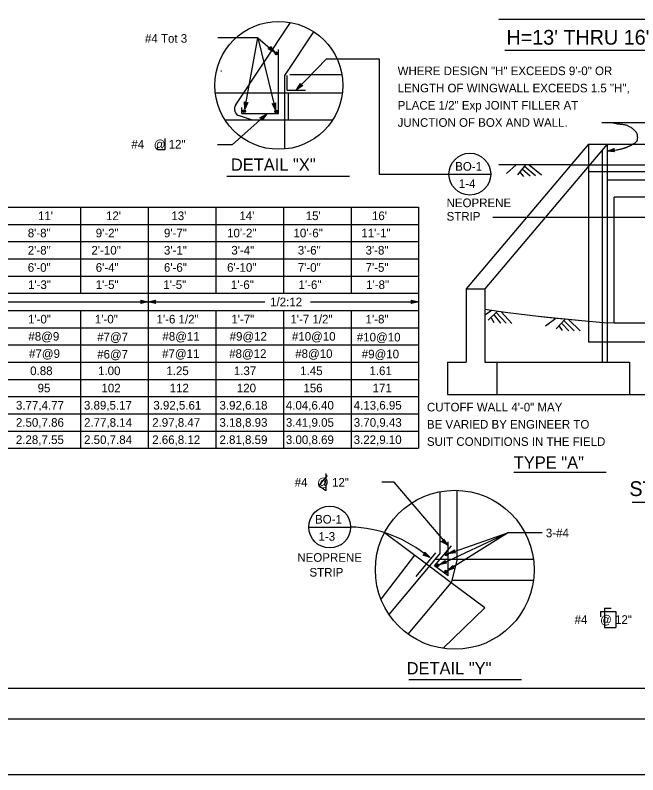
# Model space of a CAD drawing. Extents: x -894 to 866, y -476 to 714.
# Drawn here: x -303 to 203, y -476 to 141 of the extents above; entities that cross this region are included whole.
import ezdxf

# ---------------------------------------------------------------- set-up
doc = ezdxf.new("R2010")
doc.units = 0
for name, color, linetype in [('10 Sheet Format', 7, 'Continuous'), ('56 Stage 3 Anno', 7, 'Continuous'), ('57 Undefined', 7, 'Continuous'), ('60 Nongeo Data', 7, 'Continuous')]:
    doc.layers.add(name, color=color, linetype=linetype)

msp = doc.modelspace()

# ---------------------------------------------------------------- linework, layer by layer
at = {"layer": '10 Sheet Format'}
for p, q in [((-438.75, -406.04), (199.07, -406.04)), ((198.77, -406.04), (811.55, -406.04)), ((-863.43, -431.04), (836.58, -431.04))]:
    msp.add_line(p, q, dxfattribs=at)
for points in [[(-894.04, 713.56), (865.96, 713.56), (865.96, -476.44), (-894.04, -476.44)], [(-863.43, -431.04), (836.58, -431.04), (836.58, 668.96), (-863.43, 668.96)]]:
    msp.add_lwpolyline(points, close=True, dxfattribs=at)
at = {"layer": '56 Stage 3 Anno'}
for p, q in [((-105.8, 122.62), (-138.39, 122.62)), ((-116.31, 64.52), (-105.8, 122.62)), ((-105.8, 122.62), (-91.35, 63.73)), ((-105.8, 122.62), (-91.87, 110.79)), ((-97.31, 113.66), (-95.84, 114.16)), ((-91.87, 110.79), (-97.31, 113.66)), ((-97.31, 113.66), (-97.31, 113.66)), ((-92.94, 111.69), (-96.9, 113.78)), ((-93.98, 112.58), (-96.54, 113.93)), ((-95.03, 113.47), (-96.12, 114.05)), ((-95.84, 114.16), (-95.58, 115.69)), ((-95.79, 114.48), (-95.03, 113.47)), ((-95.7, 114.86), (-93.98, 112.58)), ((-95.64, 115.28), (-92.92, 111.68)), ((-95.58, 115.69), (-95.58, 115.69)), ((-95.58, 115.69), (-91.87, 110.79)), ((-91.87, 110.79), (-91.87, 110.79)), ((-74.45, 80.4), (-49.97, 105.56)), ((-49.97, 105.56), (-7.26, 105.56)), ((-7.26, 105.56), (-7.26, 11.83)), ((-74.45, 80.4), (-71.22, 85.63)), ((-69.31, 83.77), (-74.45, 80.4)), ((-74.45, 80.4), (-74.45, 80.4)), ((-73.49, 81.4), (-71.13, 85.21)), ((-69.72, 83.86), (-73.49, 81.39)), ((-72.53, 82.38), (-71.01, 84.84)), ((-70.14, 83.94), (-72.53, 82.38)), ((-71.56, 83.37), (-70.91, 84.42)), ((-70.51, 84.06), (-71.56, 83.37)), ((-71.22, 85.63), (-71.22, 85.63)), ((-71.22, 85.63), (-70.83, 84.13)), ((-70.83, 84.13), (-69.31, 83.77)), ((-69.31, 83.77), (-69.31, 83.77)), ((-116.31, 64.52), (-116.55, 70.66)), ((-116.55, 70.66), (-116.55, 70.66)), ((-116.55, 70.66), (-115.39, 69.64)), ((-113.93, 70.18), (-116.31, 64.52)), ((-116.07, 65.89), (-116.24, 70.36)), ((-114.31, 70.04), (-116.07, 65.88)), ((-115.82, 67.24), (-115.93, 70.13)), ((-114.71, 69.87), (-115.82, 67.24)), ((-115.57, 68.6), (-115.62, 69.83)), ((-115.08, 69.76), (-115.57, 68.6)), ((-115.39, 69.64), (-113.93, 70.18)), ((-113.93, 70.18), (-113.93, 70.18)), ((-91.35, 63.73), (-94.07, 69.24)), ((-94.07, 69.24), (-94.07, 69.24)), ((-94.07, 69.24), (-92.59, 68.78)), ((-91.68, 65.08), (-93.67, 69.1)), ((-92, 66.41), (-93.29, 69.01)), ((-92.33, 67.76), (-92.88, 68.87)), ((-92.59, 68.78), (-91.48, 69.88)), ((-92.36, 69.02), (-92.33, 67.76)), ((-92.06, 69.27), (-92, 66.41)), ((-91.77, 69.58), (-91.68, 65.07)), ((-91.48, 69.88), (-91.48, 69.88)), ((-91.48, 69.88), (-91.35, 63.73)), ((-116.31, 64.52), (-116.31, 64.52)), ((-91.35, 63.73), (-91.35, 63.73)), ((-98.71, 60.58), (-126.82, 35.6)), ((-104.08, 57.59), (-98.71, 60.58)), ((-102.59, 57.12), (-104.08, 57.59)), ((-104.08, 57.59), (-104.08, 57.59)), ((-103.68, 57.47), (-99.74, 59.66)), ((-103.27, 57.36), (-100.77, 58.74)), ((-102.91, 57.22), (-101.81, 57.83)), ((-102.31, 55.6), (-102.59, 57.12)), ((-101.81, 57.83), (-102.53, 56.82)), ((-100.77, 58.74), (-102.47, 56.4)), ((-99.74, 59.65), (-102.37, 56.02)), ((-98.71, 60.58), (-102.31, 55.6)), ((-102.31, 55.6), (-102.31, 55.6)), ((-98.71, 60.58), (-98.71, 60.58)), ((173.86, 53.83), (192.48, 53.83)), ((192.48, 53.83), (284.84, 53.83)), ((-126.82, 35.6), (-138.74, 35.6)), ((178.18, 30.54), (183.98, 32.58)), ((179.56, 30.71), (183.79, 32.2)), ((180.92, 30.87), (183.65, 31.83)), ((182.29, 31.04), (183.46, 31.45)), ((183.55, 30.91), (182.29, 31.04)), ((183.98, 32.58), (183.34, 31.16)), ((183.34, 31.16), (184.3, 29.93)), ((183.98, 32.58), (183.98, 32.58)), ((184.3, 29.93), (178.18, 30.54)), ((178.18, 30.54), (178.18, 30.54)), ((184.04, 30.26), (179.55, 30.71)), ((183.76, 30.59), (180.92, 30.87)), ((184.3, 29.93), (184.3, 29.93)), ((-7.26, 11.83), (49.61, 11.83)), ((85.3, -23.27), (255.59, -23.27)), ((-433.36, -92.03), (-100.09, -92.03)), ((-200.24, -92.03), (-201.04, -90.69)), ((-201.04, -90.69), (-201.04, -90.69)), ((-201.04, -90.69), (-195.04, -92.03)), ((-195.04, -92.03), (-201.04, -93.36)), ((-201.04, -93.36), (-200.24, -92.03)), ((-200.82, -91.05), (-196.42, -92.03)), ((-196.43, -92.04), (-200.8, -93)), ((-197.8, -92.03), (-200.63, -92.66)), ((-200.59, -91.41), (-197.8, -92.03)), ((-200.41, -91.76), (-199.18, -92.03)), ((-199.18, -92.03), (-200.39, -92.3)), ((-195.04, -92.03), (-189.04, -90.7)), ((-195.04, -92.03), (-189.04, -90.7)), ((-189.04, -93.37), (-195.04, -92.03)), ((-195.04, -92.03), (-195.04, -92.03)), ((-189.04, -93.37), (-195.04, -92.03)), ((-195.04, -92.03), (-195.04, -92.03)), ((-195.04, -92.03), (-195.04, -92.03)), ((-189.26, -93.02), (-193.66, -92.03)), ((-189.26, -93.02), (-193.66, -92.03)), ((-193.65, -92.03), (-189.27, -91.06)), ((-193.65, -92.03), (-189.27, -91.06)), ((-192.28, -92.04), (-189.45, -91.41)), ((-192.28, -92.04), (-189.45, -91.41)), ((-189.49, -92.66), (-192.28, -92.04)), ((-189.49, -92.66), (-192.28, -92.04)), ((-190.9, -92.04), (-189.69, -91.77)), ((-190.9, -92.04), (-189.69, -91.77)), ((-189.67, -92.31), (-190.9, -92.04)), ((-189.67, -92.31), (-190.9, -92.04)), ((-189.04, -90.7), (-189.84, -92.03)), ((-189.04, -90.7), (-189.84, -92.03)), ((-189.84, -92.03), (-189.04, -93.37)), ((-189.84, -92.03), (-189.04, -93.37)), ((-189.04, -90.7), (-189.04, -90.7)), ((-189.04, -90.7), (-189.04, -90.7)), ((-62.93, -92.03), (24.96, -92.03)), ((19.76, -92.03), (18.96, -90.69)), ((18.96, -90.69), (18.96, -90.69)), ((18.96, -90.69), (24.96, -92.03)), ((24.96, -92.03), (18.96, -93.36)), ((18.96, -93.36), (19.76, -92.03)), ((19.18, -91.05), (23.58, -92.03)), ((23.57, -92.04), (19.2, -93)), ((22.2, -92.03), (19.37, -92.66)), ((19.41, -91.41), (22.2, -92.03)), ((19.59, -91.76), (20.82, -92.03)), ((20.82, -92.03), (19.61, -92.3)), ((24.96, -92.03), (24.96, -92.03)), ((-201.04, -93.36), (-201.04, -93.36)), ((-189.04, -93.37), (-189.04, -93.37)), ((-189.04, -93.37), (-189.04, -93.37)), ((18.96, -93.36), (18.96, -93.36)), ((4.95, -238.52), (-5.05, -238.52)), ((48.71, -289.77), (4.95, -238.52)), ((41.38, -305.91), (97.96, -279.56)), ((97.96, -279.56), (125.34, -279.56)), ((43.36, -286.74), (44.85, -286.29)), ((48.71, -289.77), (43.36, -286.74)), ((43.36, -286.74), (43.36, -286.74)), ((47.68, -288.84), (43.78, -286.63)), ((46.66, -287.92), (44.14, -286.49)), ((45.64, -286.99), (44.56, -286.38)), ((44.85, -286.29), (45.15, -284.76)), ((44.91, -285.97), (45.64, -286.99)), ((45.01, -285.59), (46.66, -287.92)), ((45.08, -285.17), (47.69, -288.85)), ((45.15, -284.76), (45.15, -284.76)), ((45.15, -284.76), (48.71, -289.77)), ((48.71, -289.77), (48.71, -289.77)), ((30, -297.1), (30.05, -295.54)), ((30.04, -295.95), (33.21, -299.17)), ((30.04, -296.38), (32.05, -298.42)), ((30.05, -295.54), (30.05, -295.54)), ((30.05, -295.54), (34.36, -299.92)), ((48.79, -296.82), (54.01, -293.57)), ((54.89, -296.09), (48.79, -296.82)), ((54.57, -295.83), (50.09, -296.36)), ((50.1, -296.35), (53.91, -293.99)), ((51.4, -295.9), (53.85, -294.38)), ((54.23, -295.57), (51.4, -295.9)), ((52.7, -295.45), (53.75, -294.79)), ((53.95, -295.3), (52.7, -295.45)), ((54.01, -293.57), (53.69, -295.09)), ((53.69, -295.09), (54.89, -296.09)), ((54.01, -293.57), (54.01, -293.57)), ((54.89, -296.09), (54.89, -296.09)), ((28.6, -297.78), (30, -297.1)), ((34.36, -299.92), (28.6, -297.78)), ((28.6, -297.78), (28.6, -297.78)), ((33.19, -299.17), (29, -297.6)), ((32.05, -298.42), (29.33, -297.41)), ((30.89, -297.67), (29.73, -297.23)), ((30, -296.77), (30.89, -297.67)), ((34.36, -299.92), (34.36, -299.92)), ((41.53, -305.85), (46.41, -302.11)), ((42.79, -305.26), (46.35, -302.54)), ((46.41, -302.11), (46.24, -303.66)), ((46.41, -302.11), (46.41, -302.11)), ((48.79, -296.82), (48.79, -296.82)), ((47.54, -304.53), (41.53, -305.85)), ((41.53, -305.85), (41.53, -305.85)), ((47.19, -304.3), (42.78, -305.27)), ((44.04, -304.69), (46.33, -302.93)), ((46.83, -304.08), (44.04, -304.69)), ((45.29, -304.11), (46.27, -303.35)), ((46.52, -303.84), (45.29, -304.11)), ((46.24, -303.66), (47.54, -304.53)), ((47.54, -304.53), (47.54, -304.53)), ((48.29, -310.56), (52.67, -306.26)), ((54.09, -308.52), (48.29, -310.56)), ((49.46, -309.82), (52.66, -306.69)), ((53.71, -308.34), (49.46, -309.83)), ((50.63, -309.1), (52.7, -307.07)), ((53.33, -308.15), (50.63, -309.1)), ((51.8, -308.37), (52.69, -307.5)), ((52.99, -307.95), (51.8, -308.37)), ((52.67, -306.26), (52.67, -306.26)), ((52.67, -306.26), (52.7, -307.81)), ((52.7, -307.81), (54.09, -308.52)), ((54.09, -308.52), (54.09, -308.52)), ((48.29, -310.56), (48.29, -310.56))]:
    msp.add_line(p, q, dxfattribs=at)
msp.add_lwpolyline([(48.77, -296.83), (97.96, -279.56), (48.25, -310.56)], dxfattribs=at)
for centre, radius in [((-88.77, 84.02), 52), ((-135.58, 95.72), 0.1), ((54.37, -309.77), 64.61)]:
    msp.add_circle(centre, radius, dxfattribs=at)
msp.add_arc((-33.16, -376.24), 101.27, 49.2257, 88.4287, dxfattribs=at)
msp.add_open_spline([(178.18, 30.54), (187.07, 31.61), (194, 33.39), (202.71, 38.02), (203.24, 41.75), (202.71, 45.67), (195.42, 51.72), (186.71, 52.43), (182.09, 53.67)], degree=2, dxfattribs=at)
at = {"layer": '57 Undefined'}
for p, q in [((90.28, 137.91), (258.07, 137.91)), ((95.2, 112.65), (244.89, 112.65)), ((-131.13, 10.22), (-31.39, 10.22)), ((49.61, 11.83), (83.61, 11.83)), ((102.3, -230.33), (177.42, -230.33)), ((198.65, -254.7), (405.53, -254.7)), ((-64.38, -275.01), (-30.38, -275.01)), ((172.81, -343.7), (185.25, -343.7)), ((172.81, -343.7), (172.81, -347.91)), ((176.25, -340.89), (176.25, -356.7)), ((176.25, -340.89), (181.47, -340.89)), ((185.25, -343.7), (185.25, -356.7)), ((176.25, -356.7), (185.25, -356.7)), ((16.93, -398.87), (108.56, -398.87))]:
    msp.add_line(p, q, dxfattribs=at)
for points in [[(-181.55, 40.69), (-181.55, 31.69), (-187.55, 31.69), (-187.55, 33.69)], [(-50.45, -231.56), (-50.45, -245.7), (-56.1, -241.47), (-49.13, -233.17)]]:
    msp.add_lwpolyline(points, dxfattribs=at)
for centre in [(66.61, 11.83), (-47.38, -275.01)]:
    msp.add_circle(centre, 17, dxfattribs=at)
at = {"layer": '60 Nongeo Data'}
for p, q in [((-123.84, 68.24), (-79.25, 135.14)), ((-83.95, 92.02), (-60.29, 127.52)), ((-88.95, 61.02), (-88.95, 113.02)), ((-79.84, 92.82), (-37.52, 92.82)), ((-83.95, 32.24), (-83.95, 92.02)), ((-81.95, 80.02), (-81.95, 92.02)), ((-140.43, 78.02), (-37.12, 78.02)), ((-81.95, 80.02), (-66.95, 80.02)), ((-80.95, 56.02), (-80.95, 78.02)), ((-118.95, 61.02), (-118.95, 66.02)), ((-132.59, 56.02), (-44.95, 56.02)), ((-110.95, 56.02), (-120.72, 59.21)), ((-118.95, 61.02), (-88.95, 61.02)), ((163.21, 36.11), (63.58, -81.51)), ((178.43, 36.11), (78.8, -81.51)), ((163.21, 36.11), (553.02, 36.11)), ((163.21, 36.11), (163.21, -124.41)), ((174.28, 31.21), (174.28, -141.01)), ((178.43, 36.11), (178.43, -141.01)), ((149.14, 19.51), (90.22, 19.51)), ((104.28, 19.48), (96.39, 12.46)), ((111.76, 19.43), (105.26, 11.15)), ((114.8, 19.4), (124.77, 11.19)), ((149.14, 19.51), (550.98, 19.51)), ((107.33, 13.53), (110.19, 10.03)), ((109.49, 15.9), (115.58, 10.36)), ((111.12, 18.19), (120.04, 10.85)), ((163.21, 13.97), (350.02, 13.97)), ((327.88, 7.05), (178.43, 7.05)), ((314.04, -6.79), (183.97, -6.79)), ((183.97, -109.19), (183.97, -6.79)), ((-808.4, -15.03), (24.96, -15.03)), ((-250.04, -15.03), (-250.04, -85.03)), ((-195.04, -15.03), (-195.04, -85.03)), ((-140.04, -15.03), (-140.04, -85.03)), ((-85.04, -15.03), (-85.04, -85.03)), ((-30.04, -15.03), (-30.04, -85.03)), ((24.96, -15.03), (24.96, -85.03)), ((-808.4, -29.03), (24.96, -29.03)), ((-808.4, -43.03), (24.96, -43.03)), ((-808.4, -57.03), (24.96, -57.03)), ((-808.4, -71.03), (24.96, -71.03)), ((-657.56, -85.03), (-195.04, -85.03)), ((-195.04, -85.03), (-195.04, -127.03)), ((-195.04, -85.03), (-159.86, -85.03)), ((-159.86, -85.03), (24.96, -85.03)), ((24.96, -85.03), (24.96, -211.03)), ((63.58, -81.51), (63.58, -141.01)), ((63.58, -81.51), (78.8, -81.51)), ((78.8, -81.51), (78.8, -141.01)), ((-808.4, -99.03), (24.96, -99.03)), ((-250.04, -99.03), (-250.04, -211.03)), ((-140.04, -99.03), (-140.04, -211.03)), ((-85.04, -99.03), (-85.04, -211.03)), ((-30.04, -99.03), (-30.04, -211.03)), ((84.16, -99.05), (79.48, -102.47)), ((89.17, -99.66), (81.53, -106.91)), ((83.93, -104.86), (86.25, -108.74)), ((86.41, -102.82), (91.63, -109.18)), ((88.35, -100.8), (96.12, -109.35)), ((92.17, -100.13), (100.85, -109.69)), ((136.68, -105.4), (128.15, -111.63)), ((144.12, -106.17), (136.85, -113.78)), ((141.53, -109.46), (147.05, -115.56)), ((143.37, -107.34), (151.54, -115.51)), ((147.14, -106.49), (156.28, -115.62)), ((314.04, -109.19), (183.97, -109.19)), ((-808.4, -113.03), (24.96, -113.03)), ((139.15, -111.62), (141.65, -115.38)), ((-808.4, -127.03), (24.96, -127.03)), ((-195.04, -127.03), (-195.04, -211.03)), ((163.21, -124.41), (350.02, -124.41)), ((-808.4, -141.03), (24.96, -141.03)), ((48.36, -141.01), (48.36, -167.3)), ((48.36, -141.01), (63.58, -141.01)), ((78.8, -141.01), (196.42, -141.01)), ((88.49, -141.01), (88.49, -167.3)), ((196.42, -141.01), (196.42, -167.3)), ((-808.4, -155.03), (24.96, -155.03)), ((-808.4, -169.03), (24.96, -169.03)), ((48.36, -167.3), (423.62, -167.3)), ((-808.4, -183.03), (24.96, -183.03)), ((-808.4, -197.03), (24.96, -197.03)), ((-808.4, -211.03), (24.96, -211.03)), ((42.42, -296.5), (42.42, -246.27)), ((56.42, -301.27), (56.42, -245.19)), ((33.64, -306.97), (-2.82, -279.7)), ((49.04, -314.74), (49.04, -287.06)), ((22.88, -315.13), (38.84, -296.11)), ((37.98, -306.47), (51.62, -290.21)), ((21.61, -297.97), (-5.68, -333.61)), ((0.88, -346.01), (42.42, -296.5)), ((38.42, -301.27), (118.42, -301.27)), ((56.42, -301.27), (51.42, -320.27)), ((51.42, -320.27), (33.64, -306.97)), ((49.04, -314.74), (37.98, -306.47)), ((16.38, -362.03), (51.42, -320.27)), ((78.69, -340.67), (51.42, -320.27)), ((51.95, -318.27), (118.42, -318.27)), ((78.69, -340.67), (44.51, -373.63))]:
    msp.add_line(p, q, dxfattribs=at)
for points in [[(183.97, -109.19), (175.42, -109.1), (157.65, -107.44), (122.14, -104.01), (97.4, -100.83), (78.8, -98.12)], [(128.83, -104.66), (122.14, -104.01), (97.4, -100.83), (78.8, -98.12)], [(183.97, -109.19), (175.42, -109.1), (157.65, -107.44), (128.83, -104.66)], [(203.34, -109.19), (183.97, -109.19)]]:
    msp.add_lwpolyline(points, dxfattribs=at)
for centre, radius in [((-90.62, 109.97), 1.17), ((-90.62, 109.97), 1.03), ((-90.62, 109.97), 0.891), ((-90.62, 109.97), 0.75), ((-90.62, 109.97), 0.609), ((-90.62, 109.97), 0.469), ((-90.62, 109.97), 0.328), ((-90.62, 109.97), 0.141), ((-116.98, 62.98), 1.17), ((-116.98, 62.98), 1.03), ((-116.98, 62.98), 0.891), ((-116.98, 62.98), 0.75), ((-116.98, 62.98), 0.609), ((-116.98, 62.98), 0.469), ((-116.98, 62.98), 0.328), ((-116.98, 62.98), 0.141), ((-90.85, 62.75), 1.17), ((-90.85, 62.75), 1.03), ((-90.85, 62.75), 0.891), ((-90.85, 62.75), 0.75), ((-90.85, 62.75), 0.609), ((-90.85, 62.75), 0.469), ((-90.85, 62.75), 0.328), ((-90.85, 62.75), 0.141), ((47.68, -297.26), 1.17), ((47.68, -297.26), 1.03), ((47.68, -297.26), 0.891), ((47.68, -297.26), 0.75), ((47.68, -297.26), 0.609), ((47.68, -297.26), 0.469), ((47.68, -297.26), 0.328), ((47.68, -297.26), 0.141), ((40.23, -306.1), 1.17), ((40.23, -306.1), 1.03), ((40.23, -306.1), 0.891), ((40.23, -306.1), 0.75), ((40.23, -306.1), 0.609), ((40.23, -306.1), 0.469), ((40.23, -306.1), 0.328), ((40.23, -306.1), 0.141), ((47.35, -311.32), 1.17), ((47.35, -311.32), 1.03), ((47.35, -311.32), 0.891), ((47.35, -311.32), 0.75), ((47.35, -311.32), 0.609), ((47.35, -311.32), 0.469), ((47.35, -311.32), 0.328), ((47.35, -311.32), 0.141)]:
    msp.add_circle(centre, radius, dxfattribs=at)
msp.add_arc((-118.85, 64.91), 6, 146.30979, 251.89741, dxfattribs=at)

# ---------------------------------------------------------------- texts
at = {"layer": '57 Undefined'}
for s, height, p in [('#4 Tot 3', 7, (-197.62, 118.67)), ("H=13' THRU 16'", 12, (96.39, 117.08)), ('WHERE DESIGN "H" EXCEEDS 9\'-0" OR', 7, (7.88, 92.3)), ('LENGTH OF WINGWALL EXCEEDS 1.5 "H",', 7, (7.88, 78.3)), ('PLACE 1/2" Exp JOINT FILLER AT', 7, (7.88, 64.3)), ('JUNCTION OF BOX AND WALL.', 7, (7.88, 50.3)), ('#4   @ 12"', 7, (-208.65, 32.67)), ('DETAIL "X"', 10, (-127.73, 14.55)), ('BO-1', 7, (54.7, 14.65)), ('1-4', 7, (57.68, 0.67)), ('NEOPRENE', 7, (47.69, -15)), ("12'", 7, (-229.31, -25.53)), ("13'", 7, (-176.12, -25.53)), ("16'", 7, (-13, -25.53)), ("11'", 7, (-284.62, -25.53)), ("14'", 7, (-120.8, -25.53)), ("15'", 7, (-66.9, -25.53)), ('STRIP', 7, (47.69, -25.96)), ('8\'-8"', 7, (-292.94, -39.53)), ('9\'-2"', 7, (-237.66, -39.53)), ('9\'-7"', 7, (-182.18, -39.53)), ('10\'-2"', 7, (-130.81, -39.53)), ('10\'-6"', 7, (-76.8, -39.53)), ('11\'-1"', 7, (-21.67, -39.53)), ('2\'-8"', 7, (-292.91, -53.53)), ('2\'-10"', 7, (-241.13, -53.53)), ('3\'-1"', 7, (-182.18, -53.53)), ('3\'-4"', 7, (-127.37, -53.53)), ('3\'-6"', 7, (-73.33, -53.53)), ('3\'-8"', 7, (-18.21, -53.53)), ('6\'-0"', 7, (-292.94, -67.53)), ('6\'-4"', 7, (-237.66, -67.53)), ('6\'-6"', 7, (-182.18, -67.53)), ('6\'-10"', 7, (-130.81, -67.53)), ('7\'-0"', 7, (-73.33, -67.53)), ('7\'-5"', 7, (-18.18, -67.53)), ('1\'-3"', 7, (-292.71, -81.53)), ('1\'-5"', 7, (-237.71, -81.53)), ('1\'-5"', 7, (-182.71, -81.53)), ('1\'-6"', 7, (-127.71, -81.53)), ('1\'-6"', 7, (-72.71, -81.53)), ('1\'-8"', 7, (-17.71, -81.53)), ('1/2:12', 7, (-95.83, -95.53)), ('1\'-0"', 7, (-292.74, -109.53)), ('1\'-0"', 7, (-238.35, -109.53)), ('1\'-6 1/2"', 7, (-188.19, -109.53)), ('1\'-7"', 7, (-127.37, -109.53)), ('1\'-7 1/2"', 7, (-79.32, -109.53)), ('1\'-8"', 7, (-18.18, -109.53)), ('#8@9 ', 7, (-292.43, -123.53)), ('#7@7 ', 7, (-236.49, -123.98)), ('#8@11', 7, (-183.41, -123.53)), ('#9@12', 7, (-128.73, -123.53)), ('#10@10', 7, (-78.09, -123.53)), ('#10@10 ', 7, (-25.31, -124.16)), ('#7@9', 7, (-291.86, -137.53)), ('#6@7', 7, (-236.47, -138.07)), ('#7@11', 7, (-183.66, -137.54)), ('#8@12', 7, (-129.13, -137.53)), ('#8@10', 7, (-75.42, -137.6)), ('#9@10 ', 7, (-21.28, -137.89)), ('0.88', 7, (-290.97, -151.53)), ('1.00', 7, (-235.77, -151.53)), ('1.25', 7, (-180.21, -151.53)), ('1.37', 7, (-125.31, -151.53)), ('1.45', 7, (-71.36, -151.53)), ('1.61', 7, (-15.07, -151.53)), ('95', 7, (-284.93, -165.53)), ('102', 7, (-233.01, -165.53)), ('112', 7, (-177.54, -165.53)), ('120', 7, (-122.88, -165.53)), ('156', 7, (-68.75, -165.53)), ('171', 7, (-12.47, -165.53)), ('3.77,4.77', 7, (-302.52, -179.53)), ('3.89,5.17', 7, (-247.24, -179.53)), ('3.92,5.61', 7, (-190.81, -179.53)), ('3.92,6.18', 7, (-137.01, -179.53)), ('4.04,6.40', 7, (-83.04, -179.53)), ('4.13,6.95', 7, (-27.84, -179.53)), ('CUTOFF WALL 4\'-0" MAY', 7, (31.7, -181.04)), ('2.50,7.86', 7, (-302.56, -193.53)), ('2.77,8.14', 7, (-247.15, -193.53)), ('2.97,8.47', 7, (-191.73, -193.53)), ('3.18,8.93', 7, (-137.03, -193.53)), ('3.41,9.05', 7, (-82.99, -193.53)), ('3.70,9.43', 7, (-27.83, -193.53)), ('BE VARIED BY ENGINEER TO', 7, (31.7, -195.04)), ('2.28,7.55', 7, (-302.6, -207.53)), ('2.50,7.84', 7, (-247.15, -207.53)), ('2.66,8.12', 7, (-191.72, -207.53)), ('2.81,8.59', 7, (-137.05, -207.53)), ('3.00,8.69', 7, (-83.01, -207.53)), ('3.22,9.10', 7, (-27.88, -207.53)), ('SUIT CONDITIONS IN THE FIELD', 7, (31.7, -209.04)), ('TYPE "A"', 10, (102.35, -227.56)), ('#4   @ 12"', 7, (-75.8, -242.15)), ('STRAIGHT WINGWALLS', 12, (196.38, -249.84)), ('BO-1', 7, (-59.29, -272.2)), ('3-#4', 7, (128.45, -283.37)), ('1-3', 7, (-56.5, -286.17)), ('NEOPRENE', 7, (-73.71, -303.28)), ('STRIP', 7, (-63.82, -315.31)), ('#4    @ 12"', 7, (151.78, -353.73)), ('DETAIL "Y"', 10, (15.24, -394.83))]:
    msp.add_text(s, height=height, dxfattribs=at).set_placement(p)

doc.saveas('drawing.dxf')
